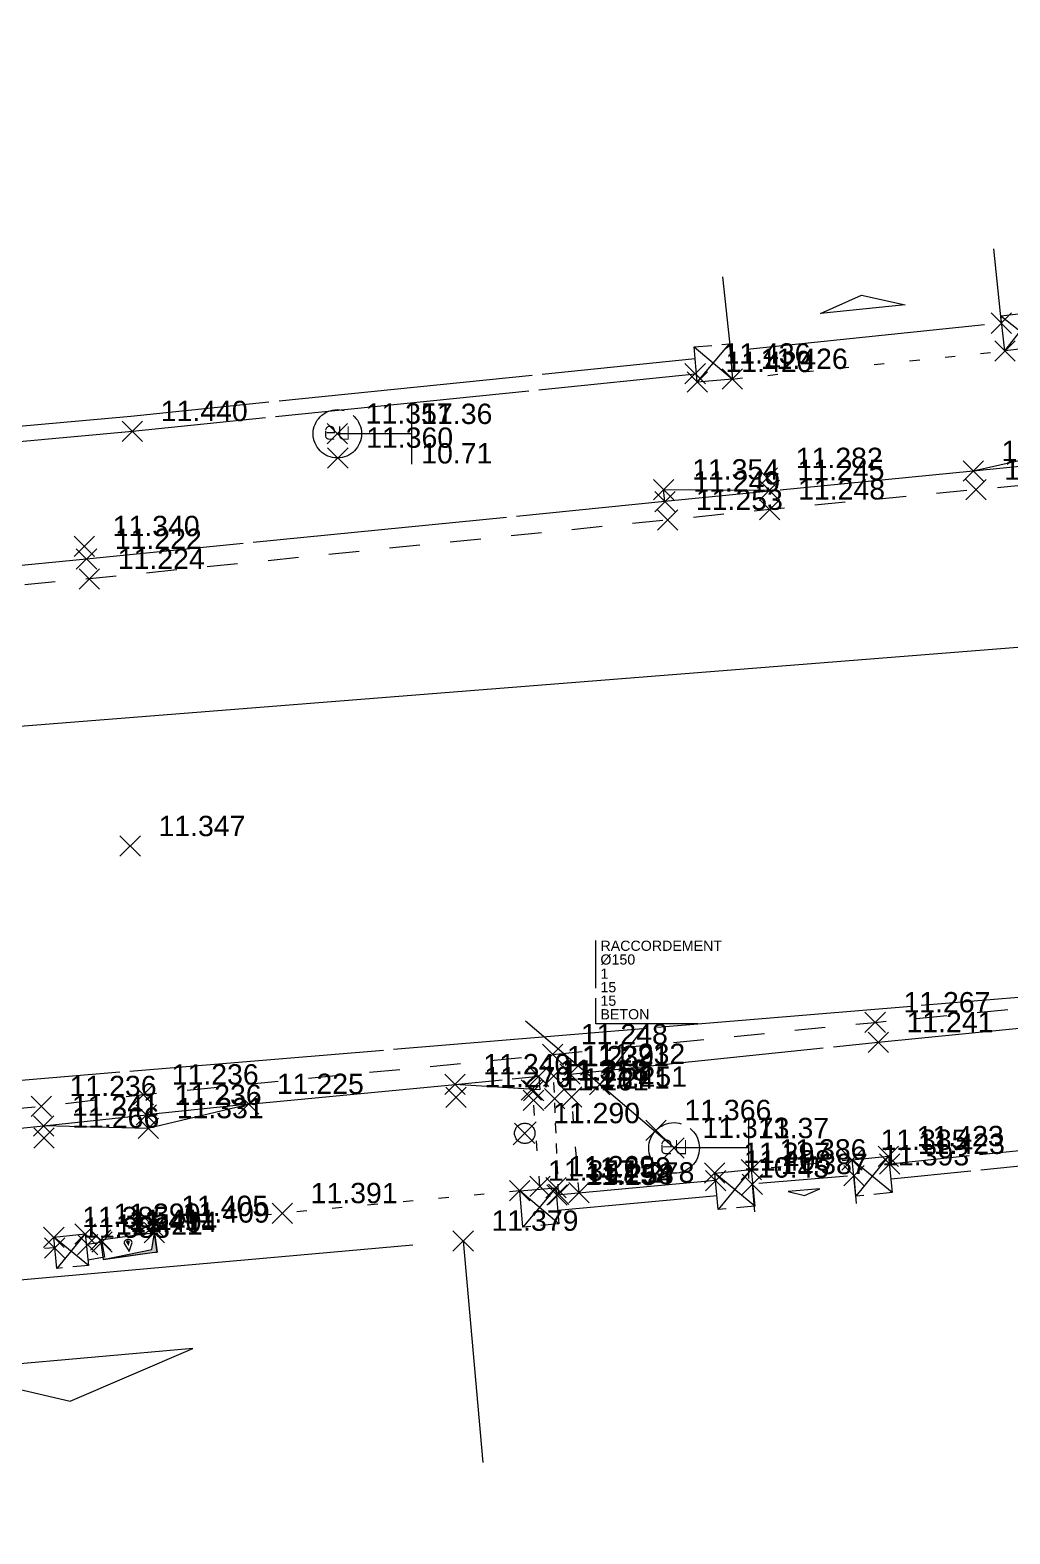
# Model space of a CAD drawing. Header units: metres. Extents: x 1224602 to 1224842, y 7187490 to 7187733.
# Drawn here: x 1224740.38 to 1224750.01, y 7187592.01 to 7187606.79 of the extents above; entities that cross this region are included whole.
import ezdxf
from ezdxf.enums import TextEntityAlignment as Align

# ---------------------------------------------------------------- set-up
doc = ezdxf.new("R2010")
doc.units = ezdxf.units.M
doc.header["$PDMODE"] = 3
doc.header["$PDSIZE"] = 0.1
for name, pattern in [('LL_0822', [2.5, 2.5, 0]), ('LL_0824', [0.35, 0.1, -0.25]), ('LL_0827', [0.2, 0.1, -0.1]), ('LL_0829', [0.6, 0.3, -0.3]), ('SL_1146', [2.5, 2.5, 0]), ('Socle_Continu', [2.5, 2.5, 0]), ('YL_2901', [2.5, 2.5, 0])]:
    doc.linetypes.add(name, pattern=pattern)
for name, color, linetype, lineweight in [('CLOTU_SCS', 212, 'Socle_Continu', 13), ('EAUPO_SCS', 140, 'Socle_Continu', 13), ('GAZFL_SCS', 40, 'Socle_Continu', 13), ('SIGTA_SCI', 7, 'Socle_Continu', 13), ('SIGTO_SCI', 255, 'Socle_Continu', 13), ('VOIRI_SCS', 7, 'Socle_Continu', 13)]:
    doc.layers.add(name, color=color, linetype=linetype, lineweight=lineweight)
for name, color, linetype, lineweight, true_color in [('EAUUS_PSI', 7, 'Socle_Continu', 13, 0x7f3f00), ('EAUUS_SCI', 7, 'Socle_Continu', 13, 0x7f3f00), ('EAUUS_SCS', 7, 'Socle_Continu', 13, 0x7f3f00), ('EAUUS_SCT', 7, 'Socle_Continu', 13, 0x7f3f00), ('SIGTS_PSS', 7, 'Socle_Continu', 13, 0x9966cc)]:
    doc.layers.add(name, color=color, linetype=linetype, lineweight=lineweight, true_color=true_color)
doc.styles.add('Reseaux', font='arial.ttf')
doc.styles.get("Standard").update_dxf_attribs({"font": 'arial.ttf'})
doc.linetypes.add('CL_0181', pattern='A,3,-0.15,0.4,-0.381,["eu",Standard,S=0.254,R=0,X=-0.2,Y=-0.1],-0.381,0.4,-0.15', length=4.862)

# ---------------------------------------------------------------- blocks, each defined once
blk = doc.blocks.new('YP_1521')
at = {"layer": 'SIGTO_SCI', "color": 7, "linetype": 'Socle_Continu'}
blk.add_point((0, 0), dxfattribs=at)
at = {"layer": 'SIGTA_SCI', "linetype": 'Socle_Continu'}
blk.add_attdef('ALT', (0.278, 0.099), '', height=0.2, dxfattribs=at)
at = {"layer": 'SIGTA_SCI', "linetype": 'Socle_Continu', "flags": 9}
blk.add_attdef('CALQUE_ALT', (1.69, -1.18), '', height=0.2, dxfattribs=at)
at = {"layer": 'SIGTO_SCI', "linetype": 'Socle_Continu', "flags": 9}
for tag, p in [('ID', (1.69, 0.105)), ('NATURE', (1.69, -0.216)), ('FAMILLE', (1.69, -0.538)), ('CALQUE', (1.69, -0.859)), ('PCRS', (1.69, -1.823))]:
    blk.add_attdef(tag, p, '', height=0.2, dxfattribs=at)
blk = doc.blocks.new('LP_0842')
at = {"layer": 'VOIRI_SCS', "linetype": 'Socle_Continu', "flags": 128}
blk.add_lwpolyline([(1, 0), (1, 0.5), (0, 0)], dxfattribs=at)
at = {"layer": 'VOIRI_SCS', "linetype": 'Socle_Continu', "flags": 9}
for tag, p in [('ID', (1.488, 0.614)), ('NATURE', (1.488, 0.292)), ('FAMILLE', (1.488, -0.029)), ('CALQUE', (1.488, -0.35)), ('PCRS', (1.488, -0.672))]:
    blk.add_attdef(tag, p, '', height=0.2, dxfattribs=at)
blk = doc.blocks.new('LP_0841')
at = {"layer": 'VOIRI_SCS', "linetype": 'Socle_Continu', "flags": 128}
blk.add_lwpolyline([(0, 0), (0, 0.5), (1, 0)], dxfattribs=at)
at = {"layer": 'VOIRI_SCS', "linetype": 'Socle_Continu', "flags": 9}
for tag, p in [('ID', (1.428, 0.548)), ('NATURE', (1.428, 0.227)), ('FAMILLE', (1.428, -0.095)), ('CALQUE', (1.428, -0.416)), ('PCRS', (1.428, -0.737))]:
    blk.add_attdef(tag, p, '', height=0.2, dxfattribs=at)
blk = doc.blocks.new('AP_0001')
at = {"layer": 'EAUPO_SCS', "linetype": 'Socle_Continu'}
blk.add_line((0.113, 0.113), (-0.113, -0.113), dxfattribs=at)
blk.add_circle((0, 0), 0.1, dxfattribs=at)
at = {"layer": 'EAUPO_SCS', "linetype": 'Socle_Continu', "flags": 9}
for tag, p in [('ID', (0.809, 0.507)), ('NATURE', (0.809, 0.186)), ('FAMILLE', (0.809, -0.135)), ('CALQUE', (0.809, -0.456)), ('PCRS', (0.809, -0.778))]:
    blk.add_attdef(tag, p, '', height=0.2, dxfattribs=at)
blk = doc.blocks.new('CP_0162')
at = {"layer": 'EAUUS_SCS', "linetype": 'Socle_Continu', "const_width": 0.025, "flags": 128}
for points in [[(-0.063, -0.111), (-0.174, -0.111, -0.405328), (-0.241, -0.045), (-0.241, 0.067, -0.999132), (-0.063, 0.067), (-0.063, 0.022), (-0.218, 0.022)], [(0.048, 0.155), (0.048, -0.034, 0.410802), (0.125, -0.111), (0.225, -0.111), (0.225, 0.155)]]:
    blk.add_lwpolyline(points, format="xyb", dxfattribs=at)
at = {"layer": 'EAUUS_SCS', "linetype": 'Socle_Continu'}
blk.add_circle((0, 0), 0.5, dxfattribs=at)
at = {"layer": 'EAUUS_SCS', "linetype": 'Socle_Continu', "flags": 9}
for tag, p in [('ID', (0.918, 0.522)), ('NATURE', (0.918, 0.2)), ('FAMILLE', (0.918, -0.121)), ('CALQUE', (0.918, -0.442)), ('PCRS', (0.918, -0.763))]:
    blk.add_attdef(tag, p, '', height=0.2, dxfattribs=at)
blk = doc.blocks.new('SP_1162')
at = {"layer": 'CLOTU_SCS', "linetype": 'Socle_Continu'}
for p, q in [((0, 0), (1, 1)), ((0, 1), (1, 0))]:
    blk.add_line(p, q, dxfattribs=at)
at = {"layer": 'CLOTU_SCS', "linetype": 'Socle_Continu', "flags": 128}
blk.add_lwpolyline([(1, 0), (0, 0), (0, 1), (1, 1)], close=True, dxfattribs=at)
at = {"layer": 'CLOTU_SCS', "linetype": 'Socle_Continu', "flags": 9}
for tag, p in [('ID', (1.089, 0.299)), ('NATURE', (1.089, -0.022)), ('FAMILLE', (1.089, -0.344)), ('CALQUE', (1.089, -0.665)), ('PCRS', (1.089, -0.986))]:
    blk.add_attdef(tag, p, '', height=0.2, dxfattribs=at)
blk = doc.blocks.new('SP_1161')
at = {"layer": 'CLOTU_SCS', "linetype": 'Socle_Continu'}
for p, q in [((0, 0), (0, 0.2745)), ((1, 0.2745), (1, 0)), ((0.5, 0.1545), (0.3438, 0.103)), ((0.6563, 0.103), (0.5, 0.1545)), ((0.3438, 0.103), (0.6563, 0.103)), ((0.0625, 0), (0.9375, 0))]:
    blk.add_line(p, q, dxfattribs=at)
at = {"layer": 'CLOTU_SCS', "linetype": 'Socle_Continu', "flags": 9}
for tag, p in [('ID', (1.3598, 0.3853)), ('NATURE', (1.3598, 0.0641)), ('FAMILLE', (1.3598, -0.2572)), ('CALQUE', (1.3598, -0.5785)), ('PCRS', (1.3598, -0.8998))]:
    blk.add_attdef(tag, p, '', height=0.2, dxfattribs=at)
blk = doc.blocks.new('JP_0703')
at = {"layer": 'GAZFL_SCS', "linetype": 'Socle_Continu'}
blk.add_hatch(color=256, dxfattribs=at).paths.add_polyline_path([(0, 0), (0, 0.359), (1, 0.359), (0.088, 0.3)])
h = blk.add_hatch(color=256, dxfattribs=at)
edge = h.paths.add_edge_path()
edge.add_line((0.505, 0.179), (0.471, 0.106))
edge.add_line((0.471, 0.106), (0.471, 0.096))
edge.add_ellipse((0.505, 0.099), major_axis=(-0.0336, 0), ratio=0.758629, start_angle=5.446, end_angle=174.554)
edge.add_line((0.538, 0.096), (0.538, 0.106))
edge.add_line((0.538, 0.106), (0.505, 0.179))
at = {"layer": 'GAZFL_SCS', "linetype": 'Socle_Continu', "flags": 128}
blk.add_lwpolyline([(0, 0.359), (0, 0), (1, 0), (1, 0.359)], close=True, dxfattribs=at)
at = {"layer": 'GAZFL_SCS', "linetype": 'Socle_Continu'}
blk.add_lwpolyline([(0, 0), (0, 0.359), (1, 0.359), (0.088, 0.3)], close=True, dxfattribs=at)
blk.add_lwpolyline([(0.578, 0.106), (0.578, 0.124), (0.505, 0.281), (0.432, 0.124), (0.432, 0.106, 0.066358), (0.436, 0.095, 0.1059), (0.452, 0.076, 0.086348), (0.476, 0.064, 0.076263), (0.505, 0.059, 0.076263), (0.534, 0.064, 0.086348), (0.557, 0.076, 0.1059), (0.574, 0.095, 0.066358)], format="xyb", close=True, dxfattribs=at)
at = {"layer": 'GAZFL_SCS', "linetype": 'Socle_Continu', "flags": 9}
for tag, p in [('ID', (1.013, 0.696)), ('NATURE', (1.013, 0.374)), ('FAMILLE', (1.013, 0.053)), ('CALQUE', (1.013, -0.268)), ('PCRS', (1.013, -0.589))]:
    blk.add_attdef(tag, p, '', height=0.2, dxfattribs=at)
blk = doc.blocks.new('CP_2101')
at = {"layer": 'EAUUS_PSI', "linetype": 'Socle_Continu'}
blk.add_line((0.733, 0), (0, 0), dxfattribs=at)
at = {"layer": 'EAUUS_PSI', "linetype": 'Socle_Continu', "flags": 128}
blk.add_lwpolyline([(0.733, -0.3), (0.733, 0.3)], dxfattribs=at)
at = {"layer": 'EAUUS_PSI', "linetype": 'Socle_Continu'}
blk.add_point((0, 0), dxfattribs=at)
at = {"layer": 'EAUUS_PSI', "linetype": 'Socle_Continu', "style": 'Reseaux', "flags": 9}
for tag, p in [('ID', (2.525, 0.541)), ('NATURE', (2.525, 0.22))]:
    blk.add_attdef(tag, p, '', height=0.2, dxfattribs=at)
at = {"layer": 'EAUUS_PSI', "linetype": 'Socle_Continu'}
for tag, p in [('TAMPON', (0.824, 0.196)), ('RADIER', (0.824, -0.192))]:
    blk.add_attdef(tag, text='', height=0.2, dxfattribs=at).set_placement(p, align=Align.MIDDLE_LEFT)
at = {"layer": 'EAUUS_PSI', "linetype": 'Socle_Continu', "flags": 9}
for tag, p in [('FAMILLE', (2.525, -0.101)), ('CALQUE', (2.525, -0.423))]:
    blk.add_attdef(tag, p, '', height=0.2, dxfattribs=at)
blk = doc.blocks.new('*U85')
at = {"layer": 'EAUUS_SCI', "linetype": 'Socle_Continu'}
blk.add_line((0.927, 1.197), (0, 0), dxfattribs=at)
at = {"layer": 'EAUUS_SCI', "linetype": 'Socle_Continu', "flags": 128}
blk.add_lwpolyline([(1.927, 1.197), (-0.073, 1.197), (-0.073, 2.835)], dxfattribs=at)
at = {"layer": 'EAUUS_SCI', "linetype": 'Socle_Continu'}
blk.add_point((0, 0), dxfattribs=at)
for tag, p in [('TYPE', (0.015, 2.63)), ('DIAM', (0.015, 2.36)), ('NBR', (0.015, 2.082)), ('LARG', (0.015, 1.816)), ('HAUT', (0.015, 1.55)), ('MATER', (0.015, 1.284))]:
    blk.add_attdef(tag, p, '', height=0.2, dxfattribs=at)
at = {"layer": 'EAUUS_SCI', "linetype": 'Socle_Continu', "flags": 9}
for tag, p in [('ID', (2.47, 1.418)), ('NATURE', (2.47, 1.097)), ('FAMILLE', (2.47, 0.776)), ('CALQUE', (2.47, 0.454))]:
    blk.add_attdef(tag, p, '', height=0.2, dxfattribs=at)

msp = doc.modelspace()

# ---------------------------------------------------------------- linework, layer by layer
at = {"layer": 'CLOTU_SCS', "linetype": 'SL_1146', "flags": 128}
for points in [[(1224735.064, 7187602.699), (1224735.529, 7187602.616), (1224736.355, 7187602.547), (1224741.372, 7187602.996), (1224746.914, 7187603.563)], [(1224735.031, 7187602.552), (1224735.509, 7187602.467), (1224736.356, 7187602.396), (1224741.386, 7187602.847), (1224746.914, 7187603.412), (1224746.927, 7187603.413)], [(1224752.193, 7187595.989), (1224748.825, 7187595.646)], [(1224752.208, 7187595.839), (1224748.84, 7187595.497)], [(1224747.115, 7187595.483), (1224745.556, 7187595.341), (1224745.552, 7187595.341)], [(1224747.129, 7187595.334), (1224745.564, 7187595.191)], [(1224741.087, 7187594.879), (1224740.945, 7187594.854), (1224740.933, 7187594.851)], [(1224741.087, 7187594.879), (1224741.113, 7187594.731), (1224740.948, 7187594.702)]]:
    msp.add_lwpolyline(points, dxfattribs=at)
at = {"layer": 'EAUUS_SCT', "linetype": 'CL_0181', "flags": 128}
for points in [[(1224779.278, 7187603.035), (1224738.541, 7187599.807)], [(1224746.707, 7187595.804), (1224745.246, 7187597.049)]]:
    msp.add_lwpolyline(points, dxfattribs=at)
at = {"layer": 'SIGTS_PSS', "linetype": 'YL_2901', "flags": 128}
msp.add_lwpolyline([(1224718.643, 7187594.665), (1224724.194, 7187641.786), (1224743.464, 7187686.347), (1224774.759, 7187705.496), (1224807.6, 7187693.028), (1224838.124, 7187643.847), (1224818.746, 7187610.542), (1224772.174, 7187599.12)], close=True, dxfattribs=at)
at = {"layer": 'VOIRI_SCS', "linetype": 'LL_0822', "flags": 128}
for points in [[(1224765.756, 7187604.088), (1224760.753, 7187603.568), (1224760.261, 7187603.519), (1224753.736, 7187602.864), (1224749.646, 7187602.456), (1224746.617, 7187602.155), (1224740.935, 7187601.591), (1224738.063, 7187601.312), (1224737.046, 7187601.286), (1224736.029, 7187601.284), (1224735.519, 7187601.299), (1224735.009, 7187601.328), (1224734.5, 7187601.373), (1224733.992, 7187601.434), (1224733.486, 7187601.513), (1224732.984, 7187601.609), (1224732.485, 7187601.723), (1224731.992, 7187601.856), (1224731.497, 7187602.009), (1224731.007, 7187602.178), (1224730.521, 7187602.36), (1224730.04, 7187602.556), (1224729.565, 7187602.767), (1224729.097, 7187602.992), (1224728.637, 7187603.232), (1224728.186, 7187603.489), (1224727.652, 7187603.823), (1224727.134, 7187604.18), (1224726.631, 7187604.56), (1224726.145, 7187604.961), (1224725.676, 7187605.381), (1224725.226, 7187605.821), (1224724.794, 7187606.279), (1224724.382, 7187606.754), (1224724.063, 7187607.152), (1224723.757, 7187607.561), (1224723.463, 7187607.979), (1224723.183, 7187608.406), (1224722.916, 7187608.842), (1224722.663, 7187609.286), (1224722.425, 7187609.739), (1224722.203, 7187610.199), (1224722.035, 7187610.577), (1224721.878, 7187610.959), (1224721.731, 7187611.346), (1224721.595, 7187611.737), (1224721.469, 7187612.131), (1224721.354, 7187612.529), (1224721.249, 7187612.93), (1224721.155, 7187613.333), (1224721.071, 7187613.739), (1224720.997, 7187614.146), (1224720.934, 7187614.556), (1224720.882, 7187614.967), (1224720.842, 7187615.379), (1224720.814, 7187615.791), (1224720.798, 7187616.205), (1224720.794, 7187616.618), (1224720.817, 7187617.333), (1224720.876, 7187618.046), (1224720.97, 7187618.755), (1224721.097, 7187619.459), (1224721.256, 7187620.156), (1224721.443, 7187620.845), (1224721.656, 7187621.527), (1224721.892, 7187622.201), (1224722.242, 7187623.106), (1224722.611, 7187624.003), (1224723.962, 7187627.17), (1224724.393, 7187628.153), (1224727.055, 7187634.359), (1224730.809, 7187643.029), (1224731.312, 7187644.19), (1224731.69, 7187645.009), (1224732.487, 7187646.877), (1224732.887, 7187647.833), (1224734.074, 7187650.571), (1224734.978, 7187652.717), (1224735.302, 7187653.413), (1224735.711, 7187654.302), (1224736.233, 7187655.516), (1224736.644, 7187656.479), (1224737.872, 7187659.325), (1224738.555, 7187660.943), (1224738.975, 7187661.854), (1224739.77, 7187663.709), (1224740.175, 7187664.642), (1224743.342, 7187671.957), (1224744.161, 7187673.942), (1224744.471, 7187674.59), (1224745.44, 7187676.888), (1224745.87, 7187677.87), (1224748.547, 7187684.085), (1224750.938, 7187689.568), (1224751.235, 7187690.257), (1224751.547, 7187690.936), (1224751.713, 7187691.27), (1224751.887, 7187691.598), (1224752.073, 7187691.919), (1224752.27, 7187692.232), (1224752.481, 7187692.537), (1224752.704, 7187692.834), (1224752.937, 7187693.125), (1224753.179, 7187693.409), (1224753.686, 7187693.96), (1224754.213, 7187694.495), (1224754.825, 7187695.082), (1224755.139, 7187695.366), (1224755.458, 7187695.641), (1224755.785, 7187695.905), (1224756.121, 7187696.157), (1224756.466, 7187696.395), (1224756.821, 7187696.618), (1224757.187, 7187696.825), (1224757.562, 7187697.016), (1224757.945, 7187697.193), (1224758.335, 7187697.355), (1224758.732, 7187697.503), (1224759.134, 7187697.638), (1224759.54, 7187697.76), (1224759.95, 7187697.87), (1224760.391, 7187697.974), (1224760.833, 7187698.065), (1224761.278, 7187698.141), (1224761.724, 7187698.204), (1224762.172, 7187698.251), (1224762.621, 7187698.284), (1224763.07, 7187698.301), (1224763.52, 7187698.303), (1224763.969, 7187698.289), (1224764.418, 7187698.258), (1224764.865, 7187698.212), (1224765.311, 7187698.149), (1224765.754, 7187698.071), (1224766.194, 7187697.978), (1224766.631, 7187697.869), (1224767.063, 7187697.746), (1224768.022, 7187697.426), (1224773.664, 7187695.365), (1224774.65, 7187694.999), (1224776.541, 7187694.297), (1224779.551, 7187693.215), (1224781.452, 7187692.517), (1224782.409, 7187692.163), (1224789.02, 7187689.748), (1224794.812, 7187687.649), (1224796.715, 7187686.936), (1224798.63, 7187686.235), (1224799.594, 7187685.906), (1224800.392, 7187685.602), (1224801.043, 7187685.358), (1224803.602, 7187684.417), (1224803.974, 7187684.275), (1224804.587, 7187684.058), (1224805.769, 7187683.62), (1224806.716, 7187683.256), (1224807.657, 7187682.876), (1224808.591, 7187682.475), (1224809.514, 7187682.049), (1224810.425, 7187681.594), (1224810.873, 7187681.354), (1224811.317, 7187681.104), (1224811.754, 7187680.844), (1224812.183, 7187680.573), (1224812.604, 7187680.289), (1224813.017, 7187679.994), (1224813.369, 7187679.725), (1224813.713, 7187679.446), (1224814.05, 7187679.159), (1224814.381, 7187678.864), (1224815.024, 7187678.251), (1224815.642, 7187677.613), (1224816.239, 7187676.956), (1224816.815, 7187676.282), (1224817.369, 7187675.59), (1224817.897, 7187674.879), (1224818.235, 7187674.394), (1224818.558, 7187673.899), (1224818.865, 7187673.395), (1224819.16, 7187672.883), (1224819.488, 7187672.293), (1224819.967, 7187671.428), (1224820.285, 7187670.855), (1224821.615, 7187668.148), (1224823.356, 7187664.533), (1224824.765, 7187661.692), (1224826.493, 7187658.166), (1224826.933, 7187657.251), (1224827.826, 7187655.428), (1224828.265, 7187654.541), (1224830.023, 7187650.926), (1224830.695, 7187649.575), (1224831.02, 7187648.894), (1224831.329, 7187648.204), (1224831.622, 7187647.498), (1224831.888, 7187646.782), (1224832.12, 7187646.056), (1224832.222, 7187645.689), (1224832.313, 7187645.319), (1224832.392, 7187644.947), (1224832.461, 7187644.572), (1224832.571, 7187643.818), (1224832.654, 7187643.059), (1224832.718, 7187642.298), (1224832.774, 7187641.498), (1224832.817, 7187640.698), (1224832.843, 7187639.897), (1224832.85, 7187639.256), (1224832.849, 7187639.095), (1224832.831, 7187638.292), (1224832.784, 7187637.491), (1224832.702, 7187636.693), (1224832.647, 7187636.296), (1224832.58, 7187635.901), (1224832.498, 7187635.484), (1224832.404, 7187635.07), (1224832.186, 7187634.248), (1224831.932, 7187633.433), (1224831.652, 7187632.626), (1224831.532, 7187632.297), (1224831.354, 7187631.826), (1224831.034, 7187631.034), (1224830.683, 7187630.259), (1224830.494, 7187629.878), (1224830.292, 7187629.504), (1224829.941, 7187628.912), (1224829.563, 7187628.335), (1224829.163, 7187627.771), (1224828.749, 7187627.217), (1224828.586, 7187627.004), (1224827.897, 7187626.129), (1224827.459, 7187625.596), (1224827.012, 7187625.072), (1224826.463, 7187624.456), (1224825.9, 7187623.852), (1224825.327, 7187623.257), (1224824.746, 7187622.67), (1224824.554, 7187622.48), (1224823.566, 7187621.515), (1224822.372, 7187620.376), (1224821.202, 7187619.29), (1224820.605, 7187618.762), (1224820.096, 7187618.333), (1224819.995, 7187618.25), (1224819.369, 7187617.756), (1224818.732, 7187617.277), (1224817.439, 7187616.343)], [(1224745.685, 7187596.53), (1224748.712, 7187596.843), (1224751.747, 7187597.143), (1224753.768, 7187597.332), (1224754.378, 7187597.404), (1224756.789, 7187597.638)], [(1224742.528, 7187596.235), (1224744.555, 7187596.428), (1224745.377, 7187596.508)], [(1224742.528, 7187596.235), (1224741.523, 7187596.128)], [(1224736.497, 7187595.626), (1224738.513, 7187595.825), (1224740.513, 7187596.021), (1224741.523, 7187596.128)]]:
    msp.add_lwpolyline(points, dxfattribs=at)
at = {"layer": 'VOIRI_SCS', "linetype": 'LL_0829', "flags": 128}
msp.add_lwpolyline([(1224759.719, 7187603.15), (1224759.473, 7187603.241), (1224753.759, 7187602.674), (1224750.688, 7187602.366), (1224749.672, 7187602.272), (1224747.647, 7187602.077), (1224746.643, 7187601.975), (1224740.964, 7187601.396), (1224738.076, 7187601.134, -0.057599), (1224735.028, 7187601.13, -0.047485), (1224730.953, 7187601.993, -0.067023), (1224728.091, 7187603.331, -0.035869), (1224725.62, 7187605.182, -0.040215), (1224724.439, 7187606.386), (1224724.309, 7187606.542), (1224724.145, 7187606.449), (1224724.073, 7187606.494)], format="xyb", dxfattribs=at)
at = {"layer": 'VOIRI_SCS', "linetype": 'LL_0824', "flags": 128}
for points in [[(1224747.28, 7187603.36), (1224749.957, 7187603.636)], [(1224745.774, 7187595.365), (1224745.701, 7187596.306), (1224745.685, 7187596.53)], [(1224745.389, 7187595.426), (1224745.326, 7187596.271), (1224745.329, 7187596.366)], [(1224748.456, 7187595.686), (1224747.465, 7187595.591)], [(1224745.19, 7187595.383), (1224742.859, 7187595.162), (1224741.587, 7187595.036), (1224741.602, 7187594.971)], [(1224740.622, 7187594.822), (1224736.629, 7187594.554)]]:
    msp.add_lwpolyline(points, dxfattribs=at)
at = {"layer": 'VOIRI_SCS', "linetype": 'LL_0829', "flags": 128}
msp.add_lwpolyline([(1224710.782, 7187594.589), (1224712.418, 7187594.661), (1224715.606, 7187594.82), (1224718.6, 7187594.955), (1224724.837, 7187595.218), (1224725.849, 7187595.26), (1224726.859, 7187595.305), (1224729.882, 7187595.454), (1224732.222, 7187595.541), (1224733.411, 7187595.598), (1224734.443, 7187595.658), (1224735.448, 7187595.719), (1224736.476, 7187595.815), (1224738.478, 7187596.028), (1224740.491, 7187596.214), (1224741.494, 7187596.329), (1224745.513, 7187596.724), (1224748.682, 7187597.038), (1224751.71, 7187597.334), (1224752.703, 7187597.425), (1224754.376, 7187597.588), (1224756.829, 7187597.827), (1224759.4, 7187598.103), (1224759.655, 7187598.267)], dxfattribs=at)
at = {"layer": 'VOIRI_SCS', "linetype": 'LL_0827', "flags": 128}
msp.add_lwpolyline([(1224745.572, 7187595.349), (1224745.533, 7187596.288), (1224745.525, 7187596.51)], dxfattribs=at)

# ---------------------------------------------------------------- block references
at = {"layer": 'CLOTU_SCS', "linetype": 'Socle_Continu', "xscale": -2.676689621152914, "yscale": 2.676689621152914, "zscale": 1.025199751432726, "rotation": 5.899622477141149}
msp.add_blockref('SP_1161', (1224749.922, 7187603.909), dxfattribs=at)
at = {"layer": 'CLOTU_SCS', "color": 6, "linetype": 'Socle_Continu'}
for p, xscale, yscale, rotation in [((1224749.957, 7187603.636), 0.3480248276267724, 0.3480248276267724, 6.732438721576221), ((1224746.934, 7187603.33), 0.347249587800989, 0.347249587800989, 4.910600220706574), ((1224748.812, 7187595.722), 0.358169823825949, 0.358169823825949, 185.7287231361201), ((1224747.465, 7187595.591), 0.3594383045196456, 0.3594383045196456, 185.3457023972553), ((1224745.546, 7187595.413), 0.3571997068237011, 0.3571997068237011, 184.803750340506), ((1224740.922, 7187594.959), 0.3100982962420666, 0.3100982962420666, 185.8506314691825)]:
    msp.add_blockref('SP_1162', p, dxfattribs=dict(at, xscale=xscale, yscale=yscale, rotation=rotation))
at = {"layer": 'CLOTU_SCS', "linetype": 'Socle_Continu'}
for p, xscale, yscale, rotation in [((1224748.473, 7187595.533), 0.9999834950443516, 0.9999834950443516, 184.8330358238681), ((1224744.635, 7187594.891), 7.96713591516112, 7.96713591516112, 185.0502919324776)]:
    msp.add_blockref('SP_1161', p, dxfattribs=dict(at, xscale=xscale, yscale=yscale, rotation=rotation))
at = {"layer": 'EAUPO_SCS', "linetype": 'Socle_Continu'}
msp.add_blockref('AP_0001', (1224745.24, 7187595.948), dxfattribs=at)
at = {"layer": 'EAUUS_PSI', "linetype": 'Socle_Continu'}
for p, values in [((1224743.399, 7187602.822), {'TAMPON': '11.36', 'RADIER': '10.71'}), ((1224746.707, 7187595.804), {'TAMPON': '11.37', 'RADIER': '10.45'})]:
    msp.add_blockref('CP_2101', p, dxfattribs=at).add_auto_attribs(values)
at = {"layer": 'EAUUS_SCI', "linetype": 'Socle_Continu', "xscale": 0.5, "yscale": 0.5, "zscale": 0.5}
msp.add_blockref('*U85', (1224745.976, 7187596.426), dxfattribs=at).add_auto_attribs({'TYPE': 'RACCORDEMENT', 'DIAM': 'Ø150', 'NBR': '1', 'LARG': '15', 'HAUT': '15', 'MATER': 'BETON'})
at = {"layer": 'EAUUS_SCS', "linetype": 'Socle_Continu'}
for p, xscale, yscale in [((1224743.399, 7187602.822), 0.4749562558860377, 0.4749562558860377), ((1224746.707, 7187595.804), 0.4973956532002668, 0.4973956532002668)]:
    msp.add_blockref('CP_0162', p, dxfattribs=dict(at, xscale=xscale, yscale=yscale))
at = {"layer": 'GAZFL_SCS', "linetype": 'Socle_Continu', "xscale": 0.5339631065349, "yscale": 0.5339631065349, "rotation": 187.7657653370323}
msp.add_blockref('JP_0703', (1224741.602, 7187594.971), dxfattribs=at)
at = {"layer": 'SIGTO_SCI', "linetype": 'Socle_Continu'}
ref = msp.add_blockref('YP_1521', (1224749.922, 7187603.909), dxfattribs=at)
ref.add_attrib('ALT', '11.444', (1224750.2, 7187604.008), dxfattribs={"layer": 'SIGTA_SCI', "linetype": 'Socle_Continu', "height": 0.2})
ref = msp.add_blockref('YP_1521', (1224749.957, 7187603.636), dxfattribs=at)
ref.add_attrib('ALT', '11.436', (1224750.235, 7187603.735), dxfattribs={"layer": 'SIGTA_SCI', "linetype": 'Socle_Continu', "height": 0.2})
ref = msp.add_blockref('YP_1521', (1224746.914, 7187603.412), dxfattribs=at)
ref.add_attrib('ALT', '11.436', (1224747.192, 7187603.511), dxfattribs={"layer": 'SIGTA_SCI', "linetype": 'Socle_Continu', "height": 0.2})
ref = msp.add_blockref('YP_1521', (1224746.934, 7187603.33), dxfattribs=at)
ref.add_attrib('ALT', '11.420', (1224747.212, 7187603.429), dxfattribs={"layer": 'SIGTA_SCI', "linetype": 'Socle_Continu', "height": 0.2})
ref = msp.add_blockref('YP_1521', (1224747.28, 7187603.36), dxfattribs=at)
ref.add_attrib('ALT', '11.426', (1224747.558, 7187603.459), dxfattribs={"layer": 'SIGTA_SCI', "linetype": 'Socle_Continu', "height": 0.2})
ref = msp.add_blockref('YP_1521', (1224741.386, 7187602.847), dxfattribs=at)
ref.add_attrib('ALT', '11.440', (1224741.664, 7187602.946), dxfattribs={"layer": 'SIGTA_SCI', "linetype": 'Socle_Continu', "height": 0.2})
ref = msp.add_blockref('YP_1521', (1224743.399, 7187602.822), dxfattribs=at)
ref.add_attrib('ALT', '11.357', (1224743.677, 7187602.921), dxfattribs={"layer": 'SIGTA_SCI', "linetype": 'Socle_Continu', "height": 0.2})
ref = msp.add_blockref('YP_1521', (1224743.404, 7187602.585), dxfattribs=at)
ref.add_attrib('ALT', '11.360', (1224743.682, 7187602.684), dxfattribs={"layer": 'SIGTA_SCI', "linetype": 'Socle_Continu', "height": 0.2})
ref = msp.add_blockref('YP_1521', (1224747.624, 7187602.386), dxfattribs=at)
ref.add_attrib('ALT', '11.282', (1224747.902, 7187602.485), dxfattribs={"layer": 'SIGTA_SCI', "linetype": 'Socle_Continu', "height": 0.2})
ref = msp.add_blockref('YP_1521', (1224749.646, 7187602.456), dxfattribs=at)
ref.add_attrib('ALT', '11.242', (1224749.923, 7187602.554), dxfattribs={"layer": 'SIGTA_SCI', "linetype": 'Socle_Continu', "height": 0.2})
ref = msp.add_blockref('YP_1521', (1224746.606, 7187602.273), dxfattribs=at)
ref.add_attrib('ALT', '11.354', (1224746.884, 7187602.372), dxfattribs={"layer": 'SIGTA_SCI', "linetype": 'Socle_Continu', "height": 0.2})
ref = msp.add_blockref('YP_1521', (1224747.642, 7187602.267), dxfattribs=at)
ref.add_attrib('ALT', '11.245', (1224747.919, 7187602.366), dxfattribs={"layer": 'SIGTA_SCI', "linetype": 'Socle_Continu', "height": 0.2})
ref = msp.add_blockref('YP_1521', (1224749.672, 7187602.272), dxfattribs=at)
ref.add_attrib('ALT', '11.238', (1224749.95, 7187602.37), dxfattribs={"layer": 'SIGTA_SCI', "linetype": 'Socle_Continu', "height": 0.2})
ref = msp.add_blockref('YP_1521', (1224746.617, 7187602.155), dxfattribs=at)
ref.add_attrib('ALT', '11.249', (1224746.895, 7187602.254), dxfattribs={"layer": 'SIGTA_SCI', "linetype": 'Socle_Continu', "height": 0.2})
ref = msp.add_blockref('YP_1521', (1224747.647, 7187602.077), dxfattribs=at)
ref.add_attrib('ALT', '11.248', (1224747.925, 7187602.176), dxfattribs={"layer": 'SIGTA_SCI', "linetype": 'Socle_Continu', "height": 0.2})
ref = msp.add_blockref('YP_1521', (1224746.643, 7187601.975), dxfattribs=at)
ref.add_attrib('ALT', '11.253', (1224746.921, 7187602.074), dxfattribs={"layer": 'SIGTA_SCI', "linetype": 'Socle_Continu', "height": 0.2})
ref = msp.add_blockref('YP_1521', (1224740.914, 7187601.717), dxfattribs=at)
ref.add_attrib('ALT', '11.340', (1224741.192, 7187601.816), dxfattribs={"layer": 'SIGTA_SCI', "linetype": 'Socle_Continu', "height": 0.2})
ref = msp.add_blockref('YP_1521', (1224740.935, 7187601.591), dxfattribs=at)
ref.add_attrib('ALT', '11.222', (1224741.213, 7187601.69), dxfattribs={"layer": 'SIGTA_SCI', "linetype": 'Socle_Continu', "height": 0.2})
ref = msp.add_blockref('YP_1521', (1224740.964, 7187601.396), dxfattribs=at)
ref.add_attrib('ALT', '11.224', (1224741.242, 7187601.494), dxfattribs={"layer": 'SIGTA_SCI', "linetype": 'Socle_Continu', "height": 0.2})
ref = msp.add_blockref('YP_1521', (1224741.364, 7187598.77), dxfattribs=at)
ref.add_attrib('ALT', '11.347', (1224741.642, 7187598.868), dxfattribs={"layer": 'SIGTA_SCI', "linetype": 'Socle_Continu', "height": 0.2})
ref = msp.add_blockref('YP_1521', (1224748.682, 7187597.038), dxfattribs=at)
ref.add_attrib('ALT', '11.267', (1224748.96, 7187597.136), dxfattribs={"layer": 'SIGTA_SCI', "linetype": 'Socle_Continu', "height": 0.2})
ref = msp.add_blockref('YP_1521', (1224745.513, 7187596.724), dxfattribs=at)
ref.add_attrib('ALT', '11.248', (1224745.791, 7187596.822), dxfattribs={"layer": 'SIGTA_SCI', "linetype": 'Socle_Continu', "height": 0.2})
ref = msp.add_blockref('YP_1521', (1224748.712, 7187596.843), dxfattribs=at)
ref.add_attrib('ALT', '11.241', (1224748.99, 7187596.941), dxfattribs={"layer": 'SIGTA_SCI', "linetype": 'Socle_Continu', "height": 0.2})
ref = msp.add_blockref('YP_1521', (1224744.555, 7187596.428), dxfattribs=at)
ref.add_attrib('ALT', '11.240', (1224744.833, 7187596.527), dxfattribs={"layer": 'SIGTA_SCI', "linetype": 'Socle_Continu', "height": 0.2})
ref = msp.add_blockref('YP_1521', (1224745.377, 7187596.508), dxfattribs=at)
ref.add_attrib('ALT', '11.239', (1224745.655, 7187596.607), dxfattribs={"layer": 'SIGTA_SCI', "linetype": 'Socle_Continu', "height": 0.2})
ref = msp.add_blockref('YP_1521', (1224745.525, 7187596.51), dxfattribs=at)
ref.add_attrib('ALT', '11.221', (1224745.803, 7187596.609), dxfattribs={"layer": 'SIGTA_SCI', "linetype": 'Socle_Continu', "height": 0.2})
ref = msp.add_blockref('YP_1521', (1224745.685, 7187596.53), dxfattribs=at)
ref.add_attrib('ALT', '11.232', (1224745.962, 7187596.629), dxfattribs={"layer": 'SIGTA_SCI', "linetype": 'Socle_Continu', "height": 0.2})
ref = msp.add_blockref('YP_1521', (1224741.494, 7187596.329), dxfattribs=at)
ref.add_attrib('ALT', '11.236', (1224741.772, 7187596.427), dxfattribs={"layer": 'SIGTA_SCI', "linetype": 'Socle_Continu', "height": 0.2})
ref = msp.add_blockref('YP_1521', (1224744.565, 7187596.302), dxfattribs=at)
ref.add_attrib('ALT', '11.270', (1224744.843, 7187596.401), dxfattribs={"layer": 'SIGTA_SCI', "linetype": 'Socle_Continu', "height": 0.2})
ref = msp.add_blockref('YP_1521', (1224745.306, 7187596.373), dxfattribs=at)
ref.add_attrib('ALT', '11.318', (1224745.584, 7187596.471), dxfattribs={"layer": 'SIGTA_SCI', "linetype": 'Socle_Continu', "height": 0.2})
ref = msp.add_blockref('YP_1521', (1224745.329, 7187596.366), dxfattribs=at)
ref.add_attrib('ALT', '11.258', (1224745.607, 7187596.464), dxfattribs={"layer": 'SIGTA_SCI', "linetype": 'Socle_Continu', "height": 0.2})
ref = msp.add_blockref('YP_1521', (1224745.533, 7187596.288), dxfattribs=at)
ref.add_attrib('ALT', '11.241', (1224745.811, 7187596.387), dxfattribs={"layer": 'SIGTA_SCI', "linetype": 'Socle_Continu', "height": 0.2})
ref = msp.add_blockref('YP_1521', (1224745.701, 7187596.306), dxfattribs=at)
ref.add_attrib('ALT', '11.251', (1224745.979, 7187596.405), dxfattribs={"layer": 'SIGTA_SCI', "linetype": 'Socle_Continu', "height": 0.2})
ref = msp.add_blockref('YP_1521', (1224740.491, 7187596.214), dxfattribs=at)
ref.add_attrib('ALT', '11.236', (1224740.769, 7187596.313), dxfattribs={"layer": 'SIGTA_SCI', "linetype": 'Socle_Continu', "height": 0.2})
ref = msp.add_blockref('YP_1521', (1224742.528, 7187596.235), dxfattribs=at)
ref.add_attrib('ALT', '11.225', (1224742.805, 7187596.334), dxfattribs={"layer": 'SIGTA_SCI', "linetype": 'Socle_Continu', "height": 0.2})
ref = msp.add_blockref('YP_1521', (1224745.326, 7187596.271), dxfattribs=at)
ref.add_attrib('ALT', '11.261', (1224745.603, 7187596.369), dxfattribs={"layer": 'SIGTA_SCI', "linetype": 'Socle_Continu', "height": 0.2})
ref = msp.add_blockref('YP_1521', (1224740.513, 7187596.021), dxfattribs=at)
ref.add_attrib('ALT', '11.241', (1224740.791, 7187596.12), dxfattribs={"layer": 'SIGTA_SCI', "linetype": 'Socle_Continu', "height": 0.2})
ref = msp.add_blockref('YP_1521', (1224741.523, 7187596.128), dxfattribs=at)
ref.add_attrib('ALT', '11.236', (1224741.801, 7187596.227), dxfattribs={"layer": 'SIGTA_SCI', "linetype": 'Socle_Continu', "height": 0.2})
ref = msp.add_blockref('YP_1521', (1224741.543, 7187595.998), dxfattribs=at)
ref.add_attrib('ALT', '11.331', (1224741.821, 7187596.096), dxfattribs={"layer": 'SIGTA_SCI', "linetype": 'Socle_Continu', "height": 0.2})
ref = msp.add_blockref('YP_1521', (1224740.517, 7187595.903), dxfattribs=at)
ref.add_attrib('ALT', '11.266', (1224740.795, 7187596.002), dxfattribs={"layer": 'SIGTA_SCI', "linetype": 'Socle_Continu', "height": 0.2})
ref = msp.add_blockref('YP_1521', (1224745.24, 7187595.948), dxfattribs=at)
ref.add_attrib('ALT', '11.290', (1224745.518, 7187596.047), dxfattribs={"layer": 'SIGTA_SCI', "linetype": 'Socle_Continu', "height": 0.2})
ref = msp.add_blockref('YP_1521', (1224746.53, 7187595.978), dxfattribs=at)
ref.add_attrib('ALT', '11.366', (1224746.808, 7187596.077), dxfattribs={"layer": 'SIGTA_SCI', "linetype": 'Socle_Continu', "height": 0.2})
ref = msp.add_blockref('YP_1521', (1224746.707, 7187595.804), dxfattribs=at)
ref.add_attrib('ALT', '11.373', (1224746.985, 7187595.902), dxfattribs={"layer": 'SIGTA_SCI', "linetype": 'Socle_Continu', "height": 0.2})
ref = msp.add_blockref('YP_1521', (1224748.812, 7187595.722), dxfattribs=at)
ref.add_attrib('ALT', '11.423', (1224749.09, 7187595.821), dxfattribs={"layer": 'SIGTA_SCI', "linetype": 'Socle_Continu', "height": 0.2})
ref = msp.add_blockref('YP_1521', (1224747.107, 7187595.558), dxfattribs=at)
ref.add_attrib('ALT', '11.397', (1224747.385, 7187595.656), dxfattribs={"layer": 'SIGTA_SCI', "linetype": 'Socle_Continu', "height": 0.2})
ref = msp.add_blockref('YP_1521', (1224747.465, 7187595.591), dxfattribs=at)
ref.add_attrib('ALT', '11.386', (1224747.742, 7187595.69), dxfattribs={"layer": 'SIGTA_SCI', "linetype": 'Socle_Continu', "height": 0.2})
ref = msp.add_blockref('YP_1521', (1224748.456, 7187595.686), dxfattribs=at)
ref.add_attrib('ALT', '11.385', (1224748.734, 7187595.785), dxfattribs={"layer": 'SIGTA_SCI', "linetype": 'Socle_Continu', "height": 0.2})
ref = msp.add_blockref('YP_1521', (1224748.825, 7187595.646), dxfattribs=at)
ref.add_attrib('ALT', '11.423', (1224749.102, 7187595.745), dxfattribs={"layer": 'SIGTA_SCI', "linetype": 'Socle_Continu', "height": 0.2})
ref = msp.add_blockref('YP_1521', (1224745.389, 7187595.426), dxfattribs=at)
ref.add_attrib('ALT', '11.269', (1224745.667, 7187595.525), dxfattribs={"layer": 'SIGTA_SCI', "linetype": 'Socle_Continu', "height": 0.2})
ref = msp.add_blockref('YP_1521', (1224745.546, 7187595.413), dxfattribs=at)
ref.add_attrib('ALT', '11.259', (1224745.823, 7187595.512), dxfattribs={"layer": 'SIGTA_SCI', "linetype": 'Socle_Continu', "height": 0.2})
ref = msp.add_blockref('YP_1521', (1224747.115, 7187595.483), dxfattribs=at)
ref.add_attrib('ALT', '11.408', (1224747.393, 7187595.582), dxfattribs={"layer": 'SIGTA_SCI', "linetype": 'Socle_Continu', "height": 0.2})
ref = msp.add_blockref('YP_1521', (1224747.476, 7187595.448), dxfattribs=at)
ref.add_attrib('ALT', '11.387', (1224747.754, 7187595.547), dxfattribs={"layer": 'SIGTA_SCI', "linetype": 'Socle_Continu', "height": 0.2})
ref = msp.add_blockref('YP_1521', (1224748.473, 7187595.533), dxfattribs=at)
ref.add_attrib('ALT', '11.393', (1224748.751, 7187595.632), dxfattribs={"layer": 'SIGTA_SCI', "linetype": 'Socle_Continu', "height": 0.2})
ref = msp.add_blockref('YP_1521', (1224745.19, 7187595.383), dxfattribs=at)
ref.add_attrib('ALT', '11.357', (1224745.468, 7187595.482), dxfattribs={"layer": 'SIGTA_SCI', "linetype": 'Socle_Continu', "height": 0.2})
ref = msp.add_blockref('YP_1521', (1224745.556, 7187595.341), dxfattribs=at)
ref.add_attrib('ALT', '11.254', (1224745.834, 7187595.44), dxfattribs={"layer": 'SIGTA_SCI', "linetype": 'Socle_Continu', "height": 0.2})
ref = msp.add_blockref('YP_1521', (1224745.572, 7187595.349), dxfattribs=at)
ref.add_attrib('ALT', '11.258', (1224745.85, 7187595.448), dxfattribs={"layer": 'SIGTA_SCI', "linetype": 'Socle_Continu', "height": 0.2})
ref = msp.add_blockref('YP_1521', (1224745.774, 7187595.365), dxfattribs=at)
ref.add_attrib('ALT', '11.278', (1224746.052, 7187595.464), dxfattribs={"layer": 'SIGTA_SCI', "linetype": 'Socle_Continu', "height": 0.2})
ref = msp.add_blockref('YP_1521', (1224742.859, 7187595.162), dxfattribs=at)
ref.add_attrib('ALT', '11.391', (1224743.137, 7187595.261), dxfattribs={"layer": 'SIGTA_SCI', "linetype": 'Socle_Continu', "height": 0.2})
ref = msp.add_blockref('YP_1521', (1224740.922, 7187594.959), dxfattribs=at)
ref.add_attrib('ALT', '11.390', (1224741.2, 7187595.058), dxfattribs={"layer": 'SIGTA_SCI', "linetype": 'Socle_Continu', "height": 0.2})
ref = msp.add_blockref('YP_1521', (1224741.587, 7187595.036), dxfattribs=at)
ref.add_attrib('ALT', '11.405', (1224741.865, 7187595.135), dxfattribs={"layer": 'SIGTA_SCI', "linetype": 'Socle_Continu', "height": 0.2})
ref = msp.add_blockref('YP_1521', (1224741.602, 7187594.971), dxfattribs=at)
ref.add_attrib('ALT', '11.409', (1224741.88, 7187595.07), dxfattribs={"layer": 'SIGTA_SCI', "linetype": 'Socle_Continu', "height": 0.2})
ref = msp.add_blockref('YP_1521', (1224740.614, 7187594.927), dxfattribs=at)
ref.add_attrib('ALT', '11.385', (1224740.892, 7187595.026), dxfattribs={"layer": 'SIGTA_SCI', "linetype": 'Socle_Continu', "height": 0.2})
ref = msp.add_blockref('YP_1521', (1224740.622, 7187594.822), dxfattribs=at)
ref.add_attrib('ALT', '11.383', (1224740.9, 7187594.921), dxfattribs={"layer": 'SIGTA_SCI', "linetype": 'Socle_Continu', "height": 0.2})
ref = msp.add_blockref('YP_1521', (1224740.945, 7187594.854), dxfattribs=at)
ref.add_attrib('ALT', '11.421', (1224741.223, 7187594.952), dxfattribs={"layer": 'SIGTA_SCI', "linetype": 'Socle_Continu', "height": 0.2})
ref = msp.add_blockref('YP_1521', (1224741.073, 7187594.899), dxfattribs=at)
ref.add_attrib('ALT', '11.411', (1224741.351, 7187594.998), dxfattribs={"layer": 'SIGTA_SCI', "linetype": 'Socle_Continu', "height": 0.2})
ref = msp.add_blockref('YP_1521', (1224741.087, 7187594.879), dxfattribs=at)
ref.add_attrib('ALT', '11.404', (1224741.365, 7187594.977), dxfattribs={"layer": 'SIGTA_SCI', "linetype": 'Socle_Continu', "height": 0.2})
ref = msp.add_blockref('YP_1521', (1224744.635, 7187594.891), dxfattribs=at)
ref.add_attrib('ALT', '11.379', (1224744.913, 7187594.99), dxfattribs={"layer": 'SIGTA_SCI', "linetype": 'Socle_Continu', "height": 0.2})
at = {"layer": 'VOIRI_SCS', "linetype": 'Socle_Continu'}
for name, p, xscale, yscale, zscale, rotation in [('LP_0842', (1224749.646, 7187602.456), 1.0287, 0.2608462298190966, 1.999999991431127, 5.28574509201818), ('LP_0841', (1224746.617, 7187602.155), 1.0304, 0.2371837140676337, 1.973126882001702, 6.261436172911003), ('LP_0841', (1224741.523, 7187596.128), 1.0158, 0.2640724140729964, 2.232351797759357, 186.035567294687)]:
    msp.add_blockref(name, p, dxfattribs=dict(at, xscale=xscale, yscale=yscale, zscale=zscale, rotation=rotation))
at = {"layer": 'VOIRI_SCS', "linetype": 'Socle_Continu', "yscale": 0.2641}
for name, p, xscale, rotation in [('LP_0841', (1224745.377, 7187596.508), 0.8262630741897447, 185.5347071561949), ('LP_0842', (1224742.528, 7187596.235), 1.009775496011047, 186.0604071473121)]:
    msp.add_blockref(name, p, dxfattribs=dict(at, xscale=xscale, rotation=rotation))

doc.saveas('drawing.dxf')
